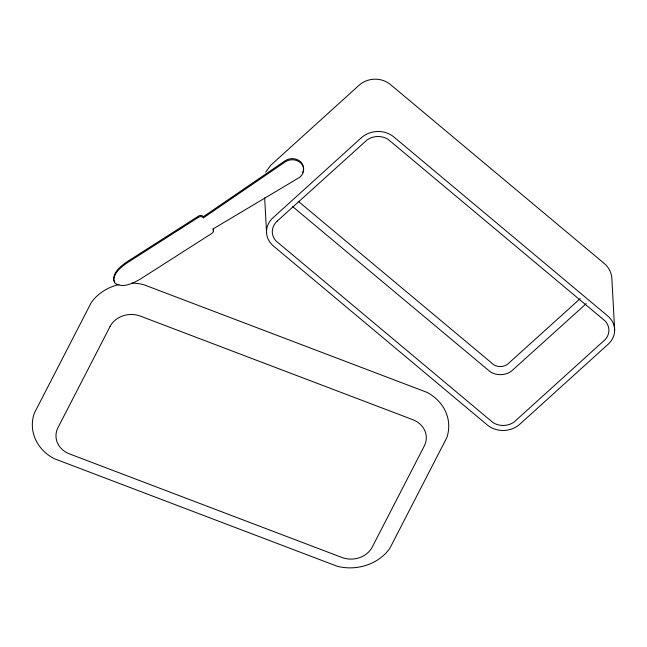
<?xml version="1.0" encoding="UTF-8"?>
<svg xmlns="http://www.w3.org/2000/svg" width="647" height="647" viewBox="0 0 647 647"><rect width="100%" height="100%" fill="white"/><g stroke="black" fill="none" stroke-linecap="round" stroke-linejoin="round"><path stroke-width="0.97" d="M265.699 172.102L270.834 165.179L359.093 85.25C367.561 77.486 381.584 77.114 390.4 84.506L604.217 263.45C608.827 267.276 611.763 273.05 611.892 279.067L614.65 329.946M580.222 298.615L507.434 364.374A11.282 9.818 -3.1 0 1 493.701 364.706L298.299 201.322M586.198 303.661L511.267 371.321A17.234 15.002 -3.1 0 1 490.297 371.815L292.654 206.603M114.762 281.946L113.662 279.455C113.743 271.57 120.86 266.152 126.723 261.978L198.589 216.058A3.445 3 -3.1 0 1 203.401 216.68L285.392 160.593A11.5 10.004 -3.1 0 1 299.375 160.796A11.5 10.004 -3.1 0 1 302.57 172.62M203.465 217.813L285.456 161.726A11.5 10.004 -3.1 0 1 301.494 163.804A11.5 10.004 -3.1 0 1 298.865 177.812L212.855 229.07A3.445 3 -3.1 0 1 212.062 233.268L140.197 279.189C132.926 283.224 122.566 288.74 114.826 283.071L113.726 280.588C113.807 272.694 120.924 267.276 126.788 263.103L198.653 217.19A3.445 3 -3.1 0 1 203.465 217.813L203.401 216.68M264.672 197.853L266.524 232.022M213.219 228.626A3.445 3 -3.1 0 1 213.138 230.922M118.894 284.534A46.034 40.065 -3.1 0 0 91.267 302.586L34.291 413.231A46.034 40.065 -3.1 0 0 54.097 458.618L337.386 566.327A46.034 40.065 -3.1 0 0 389.801 548.389L446.778 437.752A46.034 40.065 -3.1 0 0 426.971 392.357L143.683 284.656A46.034 40.065 -3.1 0 0 131.826 283.119M110.039 326.541L58.012 427.578A22.993 20.017 -3.1 0 0 69.504 453.911L341.842 557.455A22.993 20.017 -3.1 0 0 372.251 547.047L424.278 446.009A22.993 20.017 -3.1 0 0 412.794 419.677L140.448 316.132A22.993 20.017 -3.1 0 0 110.039 326.541M277.304 221.031L275.711 222.673A17.234 15.002 -3.1 0 0 275.97 240.935L493.046 422.604A17.234 15.002 -3.1 0 0 514.017 422.103L605.463 339.303A17.234 15.002 -3.1 0 0 605.204 321.033L388.127 139.372A17.234 15.002 -3.1 0 0 367.156 139.865L277.304 221.031M361.358 137.754L273.058 217.715A22.993 20.017 -3.1 0 0 273.455 246.022L487.312 424.99A22.993 20.017 -3.1 0 0 519.816 424.222L608.115 344.261A22.993 20.017 -3.1 0 0 607.719 315.954L393.861 136.978A22.993 20.017 -3.1 0 0 361.358 137.754"/></g></svg>
